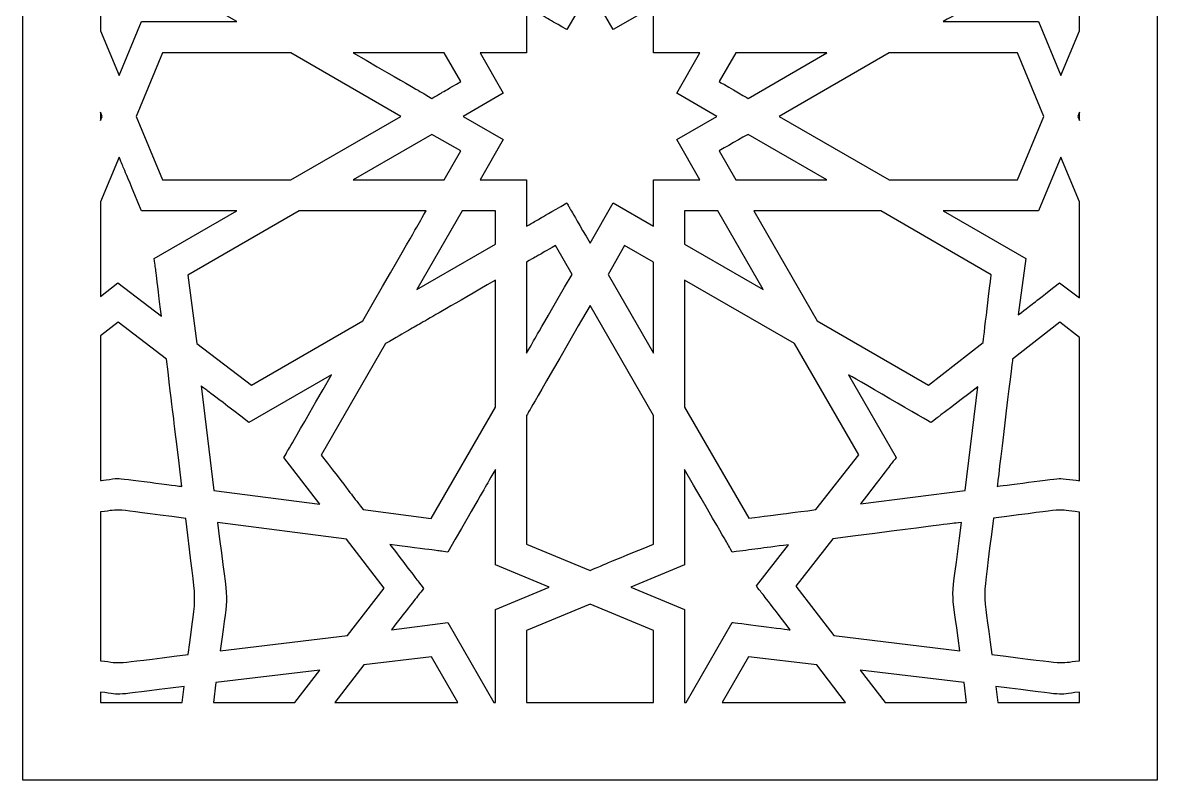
# Model space of a CAD drawing. Header units: millimetres. Extents: x -50 to 50, y -100 to 100.
# Drawn here: x -49.9 to 50.1, y -99.8 to -33.1 of the extents above; entities that cross this region are included whole.
import ezdxf

# ---------------------------------------------------------------- set-up
doc = ezdxf.new("R2010")
doc.units = ezdxf.units.MM
doc.header["$MEASUREMENT"] = 0
doc.layers.add('layer 1', color=7, linetype='Continuous')

msp = doc.modelspace()

# ---------------------------------------------------------------- linework, layer by layer
at = {"layer": 'layer 1', "color": 250}
for points, knots in [([(50.0821, 100.1536), (50.0821, 100.1536), (-49.9181, 100.1536), (-49.9181, 100.1536), (-49.9181, 100.1536), (-49.9181, 100.1536), (-49.9181, -99.8361), (-49.9181, -99.8361), (-49.9181, -99.8361), (-49.9181, -99.8361), (50.0821, -99.8361), (50.0821, -99.8361), (50.0821, -99.8361), (50.0821, -99.8361), (50.0821, 100.1536), (50.0821, 100.1536)], [0, 0, 0, 0, 0.2, 0.2, 0.2, 0.2, 0.4, 0.4, 0.4, 0.4, 0.6, 0.6, 0.6, 0.6, 1, 1, 1, 1]), ([(-43.0513, -25.4695), (-43.0513, -25.4695), (-41.52, -26.6643), (-41.52, -26.6643), (-41.52, -26.6643), (-41.52, -26.6643), (-37.6472, -23.6911), (-37.6472, -23.6911), (-37.6472, -23.6911), (-37.7793, -24.693), (-38.1978, -27.861), (-38.3201, -28.7863), (-38.3201, -28.7863), (-38.3201, -28.7863), (-35.7236, -30.2934), (-35.7175, -30.2969), (-35.7175, -30.2969), (-35.7175, -30.2969), (-35.7175, -30.2902), (-35.7175, -30.2902), (-35.7175, -30.2902), (-35.7175, -30.2902), (-31.0345, -32.9886), (-31.0345, -32.9886), (-31.0345, -32.9886), (-31.0345, -32.9886), (-39.4463, -32.9886), (-39.4463, -32.9886), (-39.4463, -32.9886), (-39.4463, -32.9886), (-41.41, -37.7405), (-41.41, -37.7405), (-41.41, -37.7405), (-41.41, -37.7405), (-43.0513, -33.7852), (-43.0513, -33.7852), (-43.0513, -33.7852), (-43.0513, -33.7852), (-43.0513, -25.4695), (-43.0513, -25.4695)], [0, 0, 0, 0, 0.09090909, 0.09090909, 0.09090909, 0.09090909, 0.18181818, 0.18181818, 0.18181818, 0.18181818, 0.27272727, 0.27272727, 0.27272727, 0.27272727, 0.36363636, 0.36363636, 0.36363636, 0.36363636, 0.45454545, 0.45454545, 0.45454545, 0.45454545, 0.54545455, 0.54545455, 0.54545455, 0.54545455, 0.63636364, 0.63636364, 0.63636364, 0.63636364, 0.72727273, 0.72727273, 0.72727273, 0.72727273, 0.81818182, 0.81818182, 0.81818182, 0.81818182, 1, 1, 1, 1]), ([(43.2153, -33.7852), (43.2153, -33.7852), (41.5742, -37.7405), (41.5742, -37.7405), (41.5742, -37.7405), (41.5742, -37.7405), (39.6102, -32.9886), (39.6102, -32.9886), (39.6102, -32.9886), (39.6102, -32.9886), (31.2053, -32.9886), (31.2053, -32.9886), (31.2053, -32.9886), (33.3019, -31.7757), (32.2809, -32.3656), (35.9022, -30.2764), (35.9022, -30.2764), (35.9022, -30.2764), (35.9022, -30.2831), (35.9022, -30.2831), (35.9022, -30.2831), (37.4639, -29.3797), (38.4842, -28.7863), (38.4842, -28.7863), (38.4842, -28.7863), (38.4842, -28.7863), (37.8248, -23.8217), (37.8248, -23.8217), (37.8248, -23.8217), (37.8248, -23.8217), (41.4641, -26.6643), (41.4641, -26.6643), (41.4641, -26.6643), (41.4641, -26.6643), (43.2153, -25.3185), (43.2153, -25.3185), (43.2153, -25.3185), (43.2153, -25.3185), (43.2153, -33.7852), (43.2153, -33.7852)], [0, 0, 0, 0, 0.09090909, 0.09090909, 0.09090909, 0.09090909, 0.18181818, 0.18181818, 0.18181818, 0.18181818, 0.27272727, 0.27272727, 0.27272727, 0.27272727, 0.36363636, 0.36363636, 0.36363636, 0.36363636, 0.45454545, 0.45454545, 0.45454545, 0.45454545, 0.54545455, 0.54545455, 0.54545455, 0.54545455, 0.63636364, 0.63636364, 0.63636364, 0.63636364, 0.72727273, 0.72727273, 0.72727273, 0.72727273, 0.81818182, 0.81818182, 0.81818182, 0.81818182, 1, 1, 1, 1]), ([(2.1318, -48.9677), (2.1318, -48.9677), (0.0854, -52.5106), (0.0854, -52.5106), (0.0854, -52.5106), (-1.9406, -49.0181), (-1.578, -49.6446), (-1.9678, -48.9677), (-1.9678, -48.9677), (-4.9255, -50.6811), (-4.1532, -50.2355), (-5.5111, -51.0138), (-5.5111, -51.0138), (-5.5111, -51.0138), (-5.5111, -46.9212), (-5.5111, -46.9212), (-5.5111, -46.9212), (-5.5111, -46.9212), (-9.6037, -46.9212), (-9.6037, -46.9212), (-9.6037, -46.9212), (-9.6037, -46.9212), (-7.5572, -43.3779), (-7.5572, -43.3779), (-7.5572, -43.3779), (-7.5572, -43.3779), (-11.1005, -41.3318), (-11.1005, -41.3318), (-11.1005, -41.3318), (-11.1005, -41.3318), (-7.5572, -39.2853), (-7.5572, -39.2853), (-7.5572, -39.2853), (-7.5572, -39.2853), (-9.6037, -35.7353), (-9.6037, -35.7353), (-9.6037, -35.7353), (-9.6037, -35.7353), (-5.5111, -35.7353), (-5.5111, -35.7353), (-5.5111, -35.7353), (-5.5111, -35.7353), (-5.5111, -31.6427), (-5.5111, -31.6427), (-5.5111, -31.6427), (-1.863, -33.7513), (-4.6041, -32.1652), (-1.9678, -33.6892), (-1.9678, -33.6892), (-1.9678, -33.6892), (-1.9607, -33.6892), (-1.9607, -33.6892), (-1.9607, -33.6892), (-1.9607, -33.6892), (0.0854, -30.1459), (0.0854, -30.1459), (0.0854, -30.1459), (0.0854, -30.1459), (2.1318, -33.6892), (2.1318, -33.6892), (2.1318, -33.6892), (2.1318, -33.6892), (5.6748, -31.6427), (5.6748, -31.6427), (5.6748, -31.6427), (5.6748, -31.6427), (5.6748, -35.7353), (5.6748, -35.7353), (5.6748, -35.7353), (5.6748, -35.7353), (9.7674, -35.7353), (9.7674, -35.7353), (9.7674, -35.7353), (9.7674, -35.7353), (7.7213, -39.2853), (7.7213, -39.2853), (7.7213, -39.2853), (7.7213, -39.2853), (11.2646, -41.3318), (11.2646, -41.3318), (11.2646, -41.3318), (11.2646, -41.3318), (7.7213, -43.3779), (7.7213, -43.3779), (7.7213, -43.3779), (7.7213, -43.3779), (9.7674, -46.9212), (9.7674, -46.9212), (9.7674, -46.9212), (9.7674, -46.9212), (5.6748, -46.9212), (5.6748, -46.9212), (5.6748, -46.9212), (5.6748, -46.9212), (5.6748, -51.0138), (5.6748, -51.0138), (5.6748, -51.0138), (5.6748, -51.0138), (2.1318, -48.9677), (2.1318, -48.9677)], [0, 0, 0, 0, 0.03846154, 0.03846154, 0.03846154, 0.03846154, 0.07692308, 0.07692308, 0.07692308, 0.07692308, 0.11538462, 0.11538462, 0.11538462, 0.11538462, 0.15384615, 0.15384615, 0.15384615, 0.15384615, 0.19230769, 0.19230769, 0.19230769, 0.19230769, 0.23076923, 0.23076923, 0.23076923, 0.23076923, 0.26923077, 0.26923077, 0.26923077, 0.26923077, 0.30769231, 0.30769231, 0.30769231, 0.30769231, 0.34615385, 0.34615385, 0.34615385, 0.34615385, 0.38461538, 0.38461538, 0.38461538, 0.38461538, 0.42307692, 0.42307692, 0.42307692, 0.42307692, 0.46153846, 0.46153846, 0.46153846, 0.46153846, 0.5, 0.5, 0.5, 0.5, 0.53846154, 0.53846154, 0.53846154, 0.53846154, 0.57692308, 0.57692308, 0.57692308, 0.57692308, 0.61538462, 0.61538462, 0.61538462, 0.61538462, 0.65384615, 0.65384615, 0.65384615, 0.65384615, 0.69230769, 0.69230769, 0.69230769, 0.69230769, 0.73076923, 0.73076923, 0.73076923, 0.73076923, 0.76923077, 0.76923077, 0.76923077, 0.76923077, 0.80769231, 0.80769231, 0.80769231, 0.80769231, 0.84615385, 0.84615385, 0.84615385, 0.84615385, 0.88461538, 0.88461538, 0.88461538, 0.88461538, 0.92307692, 0.92307692, 0.92307692, 0.92307692, 1, 1, 1, 1]), ([(-26.2829, -35.7353), (-26.2829, -35.7353), (-16.5938, -41.3318), (-16.5938, -41.3318), (-16.5938, -41.3318), (-16.5938, -41.3318), (-26.2829, -46.9212), (-26.2829, -46.9212), (-26.2829, -46.9212), (-26.2829, -46.9212), (-37.6058, -46.9212), (-37.6058, -46.9212), (-37.6058, -46.9212), (-37.6058, -46.9212), (-39.927, -41.3318), (-39.927, -41.3318), (-39.927, -41.3318), (-39.927, -41.3318), (-37.6058, -35.7353), (-37.6058, -35.7353), (-37.6058, -35.7353), (-37.6058, -35.7353), (-26.2829, -35.7353), (-26.2829, -35.7353)], [0, 0, 0, 0, 0.14285714, 0.14285714, 0.14285714, 0.14285714, 0.28571429, 0.28571429, 0.28571429, 0.28571429, 0.42857143, 0.42857143, 0.42857143, 0.42857143, 0.57142857, 0.57142857, 0.57142857, 0.57142857, 0.71428571, 0.71428571, 0.71428571, 0.71428571, 1, 1, 1, 1]), ([(-11.3065, -38.276), (-13.4553, -39.5182), (-12.9208, -39.2088), (-13.8472, -39.7457), (-13.8472, -39.7457), (-15.5881, -38.7417), (-14.2183, -39.533), (-20.7895, -35.7353), (-20.7895, -35.7353), (-20.7895, -35.7353), (-12.7758, -35.7353), (-12.7758, -35.7353), (-12.7758, -35.7353), (-12.7758, -35.7353), (-11.3065, -38.276), (-11.3065, -38.276)], [0, 0, 0, 0, 0.2, 0.2, 0.2, 0.2, 0.4, 0.4, 0.4, 0.4, 0.6, 0.6, 0.6, 0.6, 1, 1, 1, 1]), ([(12.9399, -35.7353), (12.9399, -35.7353), (20.9532, -35.7353), (20.9532, -35.7353), (20.9532, -35.7353), (20.9532, -35.7353), (14.0113, -39.7457), (14.0113, -39.7457), (14.0113, -39.7457), (13.819, -39.6282), (11.666, -38.3889), (11.4702, -38.276), (11.4702, -38.276), (11.4702, -38.276), (12.9399, -35.7353), (12.9399, -35.7353)], [0, 0, 0, 0, 0.2, 0.2, 0.2, 0.2, 0.4, 0.4, 0.4, 0.4, 0.6, 0.6, 0.6, 0.6, 1, 1, 1, 1]), ([(16.758, -41.3318), (16.758, -41.3318), (26.4467, -35.7353), (26.4467, -35.7353), (26.4467, -35.7353), (26.4467, -35.7353), (37.7702, -35.7353), (37.7702, -35.7353), (37.7702, -35.7353), (37.7702, -35.7353), (40.0911, -41.3318), (40.0911, -41.3318), (40.0911, -41.3318), (40.0911, -41.3318), (37.7702, -46.9212), (37.7702, -46.9212), (37.7702, -46.9212), (37.7702, -46.9212), (26.4467, -46.9212), (26.4467, -46.9212), (26.4467, -46.9212), (26.4467, -46.9212), (16.758, -41.3318), (16.758, -41.3318)], [0, 0, 0, 0, 0.14285714, 0.14285714, 0.14285714, 0.14285714, 0.28571429, 0.28571429, 0.28571429, 0.28571429, 0.42857143, 0.42857143, 0.42857143, 0.42857143, 0.57142857, 0.57142857, 0.57142857, 0.57142857, 0.71428571, 0.71428571, 0.71428571, 0.71428571, 1, 1, 1, 1]), ([(-43.0513, -40.9677), (-43.0513, -40.9677), (-42.9002, -41.3318), (-42.9002, -41.3318), (-42.9002, -41.3318), (-42.9002, -41.3318), (-43.0513, -41.6955), (-43.0513, -41.6955), (-43.0513, -41.6955), (-43.0513, -41.6955), (-43.0513, -40.9677), (-43.0513, -40.9677)], [0, 0, 0, 0, 0.25, 0.25, 0.25, 0.25, 0.5, 0.5, 0.5, 0.5, 1, 1, 1, 1]), ([(43.2153, -41.6955), (43.2153, -41.6955), (43.0643, -41.3318), (43.0643, -41.3318), (43.0643, -41.3318), (43.0643, -41.3318), (43.2153, -40.9677), (43.2153, -40.9677), (43.2153, -40.9677), (43.2153, -40.9677), (43.2153, -41.6955), (43.2153, -41.6955)], [0, 0, 0, 0, 0.25, 0.25, 0.25, 0.25, 0.5, 0.5, 0.5, 0.5, 1, 1, 1, 1]), ([(-13.8472, -42.9179), (-13.8472, -42.9179), (-11.3065, -44.3805), (-11.3065, -44.3805), (-11.3065, -44.3805), (-11.3065, -44.3805), (-12.7758, -46.9212), (-12.7758, -46.9212), (-12.7758, -46.9212), (-12.7758, -46.9212), (-20.7895, -46.9212), (-20.7895, -46.9212), (-20.7895, -46.9212), (-20.7895, -46.9212), (-13.8472, -42.9179), (-13.8472, -42.9179)], [0, 0, 0, 0, 0.2, 0.2, 0.2, 0.2, 0.4, 0.4, 0.4, 0.4, 0.6, 0.6, 0.6, 0.6, 1, 1, 1, 1]), ([(11.4702, -44.3805), (11.6621, -44.2701), (13.8194, -43.0244), (14.0113, -42.9179), (14.0113, -42.9179), (14.0113, -42.9179), (20.9532, -46.9212), (20.9532, -46.9212), (20.9532, -46.9212), (20.9532, -46.9212), (12.9399, -46.9212), (12.9399, -46.9212), (12.9399, -46.9212), (12.9399, -46.9212), (11.4702, -44.3805), (11.4702, -44.3805)], [0, 0, 0, 0, 0.2, 0.2, 0.2, 0.2, 0.4, 0.4, 0.4, 0.4, 0.6, 0.6, 0.6, 0.6, 1, 1, 1, 1]), ([(-43.0513, -48.8714), (-43.0513, -48.8714), (-41.41, -44.916), (-41.41, -44.916), (-41.41, -44.916), (-40.8984, -46.1691), (-41.2853, -45.2317), (-39.4463, -49.6679), (-39.4463, -49.6679), (-39.4463, -49.6679), (-31.0345, -49.6679), (-31.0345, -49.6679), (-31.0345, -49.6679), (-31.0345, -49.6679), (-38.3201, -53.8702), (-38.3201, -53.8702), (-38.3201, -53.8702), (-38.1434, -55.2132), (-38.2677, -54.2142), (-37.6953, -58.9312), (-37.6953, -58.9312), (-37.6953, -58.9312), (-41.52, -55.9992), (-41.52, -55.9992), (-41.52, -55.9992), (-41.52, -55.9992), (-43.0513, -57.1937), (-43.0513, -57.1937), (-43.0513, -57.1937), (-43.0513, -57.1937), (-43.0513, -48.8714), (-43.0513, -48.8714)], [0, 0, 0, 0, 0.11111111, 0.11111111, 0.11111111, 0.11111111, 0.22222222, 0.22222222, 0.22222222, 0.22222222, 0.33333333, 0.33333333, 0.33333333, 0.33333333, 0.44444444, 0.44444444, 0.44444444, 0.44444444, 0.55555556, 0.55555556, 0.55555556, 0.55555556, 0.66666667, 0.66666667, 0.66666667, 0.66666667, 0.77777778, 0.77777778, 0.77777778, 0.77777778, 1, 1, 1, 1]), ([(43.2153, -57.338), (43.2153, -57.338), (41.4641, -55.9992), (41.4641, -55.9992), (41.4641, -55.9992), (38.6412, -58.2048), (39.442, -57.5811), (37.8248, -58.8349), (37.8248, -58.8349), (37.8248, -58.8349), (38.4842, -53.8702), (38.4842, -53.8702), (38.4842, -53.8702), (38.4842, -53.8702), (31.2053, -49.6679), (31.2053, -49.6679), (31.2053, -49.6679), (31.2053, -49.6679), (39.6102, -49.6679), (39.6102, -49.6679), (39.6102, -49.6679), (39.6102, -49.6679), (41.5742, -44.916), (41.5742, -44.916), (41.5742, -44.916), (41.5742, -44.916), (43.2153, -48.8714), (43.2153, -48.8714), (43.2153, -48.8714), (43.2153, -48.8714), (43.2153, -57.338), (43.2153, -57.338)], [0, 0, 0, 0, 0.11111111, 0.11111111, 0.11111111, 0.11111111, 0.22222222, 0.22222222, 0.22222222, 0.22222222, 0.33333333, 0.33333333, 0.33333333, 0.33333333, 0.44444444, 0.44444444, 0.44444444, 0.44444444, 0.55555556, 0.55555556, 0.55555556, 0.55555556, 0.66666667, 0.66666667, 0.66666667, 0.66666667, 0.77777778, 0.77777778, 0.77777778, 0.77777778, 1, 1, 1, 1]), ([(-35.3537, -55.3328), (-35.3537, -55.3328), (-25.5412, -49.6679), (-25.5412, -49.6679), (-25.5412, -49.6679), (-25.5412, -49.6679), (-14.3623, -49.6679), (-14.3623, -49.6679), (-14.3623, -49.6679), (-15.4818, -51.6142), (-14.5115, -49.9314), (-19.9517, -59.357), (-19.9517, -59.357), (-19.9517, -59.357), (-29.7641, -65.0151), (-29.7641, -65.0151), (-29.7641, -65.0151), (-29.7641, -65.0151), (-34.564, -61.3346), (-34.564, -61.3346), (-34.564, -61.3346), (-34.564, -61.3346), (-35.3537, -55.3328), (-35.3537, -55.3328)], [0, 0, 0, 0, 0.14285714, 0.14285714, 0.14285714, 0.14285714, 0.28571429, 0.28571429, 0.28571429, 0.28571429, 0.42857143, 0.42857143, 0.42857143, 0.42857143, 0.57142857, 0.57142857, 0.57142857, 0.57142857, 0.71428571, 0.71428571, 0.71428571, 0.71428571, 1, 1, 1, 1]), ([(-15.193, -56.6032), (-15.193, -56.6032), (-11.1898, -49.6679), (-11.1898, -49.6679), (-11.1898, -49.6679), (-11.1898, -49.6679), (-8.2578, -49.6679), (-8.2578, -49.6679), (-8.2578, -49.6679), (-8.2578, -49.6679), (-8.2578, -52.5999), (-8.2578, -52.5999), (-8.2578, -52.5999), (-8.2578, -52.5999), (-15.193, -56.6032), (-15.193, -56.6032)], [0, 0, 0, 0, 0.2, 0.2, 0.2, 0.2, 0.4, 0.4, 0.4, 0.4, 0.6, 0.6, 0.6, 0.6, 1, 1, 1, 1]), ([(8.4215, -52.5999), (8.4215, -52.5999), (8.4215, -49.6679), (8.4215, -49.6679), (8.4215, -49.6679), (8.4215, -49.6679), (11.3538, -49.6679), (11.3538, -49.6679), (11.3538, -49.6679), (11.3538, -49.6679), (15.3571, -56.6032), (15.3571, -56.6032), (15.3571, -56.6032), (15.3571, -56.6032), (8.4215, -52.5999), (8.4215, -52.5999)], [0, 0, 0, 0, 0.2, 0.2, 0.2, 0.2, 0.4, 0.4, 0.4, 0.4, 0.6, 0.6, 0.6, 0.6, 1, 1, 1, 1]), ([(34.7278, -61.2588), (34.7278, -61.2588), (29.9212, -65.0151), (29.9212, -65.0151), (29.9212, -65.0151), (29.9212, -65.0151), (20.1157, -59.357), (20.1157, -59.357), (20.1157, -59.357), (20.1157, -59.357), (14.526, -49.6679), (14.526, -49.6679), (14.526, -49.6679), (14.526, -49.6679), (25.7052, -49.6679), (25.7052, -49.6679), (25.7052, -49.6679), (25.7052, -49.6679), (35.4489, -55.2919), (35.4489, -55.2919), (35.4489, -55.2919), (35.4387, -55.3762), (34.7282, -61.2588), (34.7278, -61.2588)], [0, 0, 0, 0, 0.14285714, 0.14285714, 0.14285714, 0.14285714, 0.28571429, 0.28571429, 0.28571429, 0.28571429, 0.42857143, 0.42857143, 0.42857143, 0.42857143, 0.57142857, 0.57142857, 0.57142857, 0.57142857, 0.71428571, 0.71428571, 0.71428571, 0.71428571, 1, 1, 1, 1]), ([(-5.5111, -62.1997), (-5.5111, -62.1997), (-5.5111, -54.1863), (-5.5111, -54.1863), (-5.5111, -54.1863), (-4.1102, -53.376), (-4.6898, -53.7101), (-2.97, -52.7237), (-2.97, -52.7237), (-2.97, -52.7237), (-1.5007, -55.2573), (-1.5007, -55.2573), (-1.5007, -55.2573), (-5.2758, -61.7908), (-4.4799, -60.4135), (-5.5111, -62.1997)], [0, 0, 0, 0, 0.2, 0.2, 0.2, 0.2, 0.4, 0.4, 0.4, 0.4, 0.6, 0.6, 0.6, 0.6, 1, 1, 1, 1]), ([(1.6718, -55.2573), (1.6718, -55.2573), (3.1341, -52.7237), (3.1341, -52.7237), (3.1341, -52.7237), (3.1341, -52.7237), (5.6748, -54.1863), (5.6748, -54.1863), (5.6748, -54.1863), (5.6748, -54.1863), (5.6748, -62.1997), (5.6748, -62.1997), (5.6748, -62.1997), (5.6748, -62.1997), (1.6718, -55.2573), (1.6718, -55.2573)], [0, 0, 0, 0, 0.2, 0.2, 0.2, 0.2, 0.4, 0.4, 0.4, 0.4, 0.6, 0.6, 0.6, 0.6, 1, 1, 1, 1]), ([(-8.2578, -55.7724), (-8.2578, -55.7724), (-8.2578, -66.9583), (-8.2578, -66.9583), (-8.2578, -66.9583), (-8.2578, -66.9583), (-13.9227, -76.764), (-13.9227, -76.764), (-13.9227, -76.764), (-13.9227, -76.764), (-19.9175, -75.9743), (-19.9175, -75.9743), (-19.9175, -75.9743), (-21.2307, -74.2728), (-20.4743, -75.2566), (-23.6047, -71.1747), (-23.6047, -71.1747), (-23.6047, -71.1747), (-17.9397, -61.3618), (-17.9397, -61.3618), (-17.9397, -61.3618), (-14.1044, -59.1492), (-16.1347, -60.3211), (-8.2578, -55.7724)], [0, 0, 0, 0, 0.14285714, 0.14285714, 0.14285714, 0.14285714, 0.28571429, 0.28571429, 0.28571429, 0.28571429, 0.42857143, 0.42857143, 0.42857143, 0.42857143, 0.57142857, 0.57142857, 0.57142857, 0.57142857, 0.71428571, 0.71428571, 0.71428571, 0.71428571, 1, 1, 1, 1]), ([(8.4215, -55.7724), (8.4215, -55.7724), (18.1039, -61.3618), (18.1039, -61.3618), (18.1039, -61.3618), (18.1039, -61.3618), (23.7621, -71.1677), (23.7621, -71.1677), (23.7621, -71.1677), (23.7621, -71.1677), (19.999, -75.9879), (19.999, -75.9879), (19.999, -75.9879), (15.8112, -76.5263), (17.205, -76.347), (14.0727, -76.7504), (14.0727, -76.7504), (14.0727, -76.7504), (8.4215, -66.9583), (8.4215, -66.9583), (8.4215, -66.9583), (8.4215, -66.9583), (8.4215, -55.7724), (8.4215, -55.7724)], [0, 0, 0, 0, 0.14285714, 0.14285714, 0.14285714, 0.14285714, 0.28571429, 0.28571429, 0.28571429, 0.28571429, 0.42857143, 0.42857143, 0.42857143, 0.42857143, 0.57142857, 0.57142857, 0.57142857, 0.57142857, 0.71428571, 0.71428571, 0.71428571, 0.71428571, 1, 1, 1, 1]), ([(0.0854, -58.0111), (0.0854, -58.0111), (5.6748, -67.6931), (5.6748, -67.6931), (5.6748, -67.6931), (5.6748, -67.6931), (5.6748, -79.0233), (5.6748, -79.0233), (5.6748, -79.0233), (0.4703, -81.1746), (1.5734, -80.7173), (0.0854, -81.3372), (0.0854, -81.3372), (0.0854, -81.3372), (-5.5111, -79.0233), (-5.5111, -79.0233), (-5.5111, -79.0233), (-5.5111, -79.0233), (-5.5111, -67.6931), (-5.5111, -67.6931), (-5.5111, -67.6931), (-5.038, -66.8796), (-5.8346, -68.2568), (0.0854, -58.0111)], [0, 0, 0, 0, 0.14285714, 0.14285714, 0.14285714, 0.14285714, 0.28571429, 0.28571429, 0.28571429, 0.28571429, 0.42857143, 0.42857143, 0.42857143, 0.42857143, 0.57142857, 0.57142857, 0.57142857, 0.57142857, 0.71428571, 0.71428571, 0.71428571, 0.71428571, 1, 1, 1, 1]), ([(-43.0513, -60.682), (-43.0513, -60.682), (-41.5064, -59.4737), (-41.5064, -59.4737), (-41.5064, -59.4737), (-41.5064, -59.4737), (-37.2422, -62.7422), (-37.2422, -62.7422), (-37.2422, -62.7422), (-36.4736, -69.1116), (-36.7764, -66.6055), (-35.8892, -73.9418), (-35.8892, -73.9418), (-35.9926, -73.9284), (-41.3954, -73.2271), (-41.4995, -73.2346), (-41.4995, -73.2346), (-41.5501, -73.2201), (-42.9992, -73.4133), (-43.0513, -73.4198), (-43.0513, -73.4198), (-43.0513, -73.4198), (-43.0513, -60.682), (-43.0513, -60.682)], [0, 0, 0, 0, 0.14285714, 0.14285714, 0.14285714, 0.14285714, 0.28571429, 0.28571429, 0.28571429, 0.28571429, 0.42857143, 0.42857143, 0.42857143, 0.42857143, 0.57142857, 0.57142857, 0.57142857, 0.57142857, 0.71428571, 0.71428571, 0.71428571, 0.71428571, 1, 1, 1, 1]), ([(43.2153, -73.4406), (43.1197, -73.4282), (41.5809, -73.2258), (41.492, -73.2346), (41.492, -73.2346), (41.4278, -73.2218), (36.0356, -73.9267), (35.971, -73.9348), (35.971, -73.9348), (35.989, -73.7853), (37.3024, -62.8639), (37.3235, -62.7147), (37.3235, -62.7147), (37.3235, -62.7147), (41.4782, -59.4737), (41.4782, -59.4737), (41.4782, -59.4737), (41.4782, -59.4737), (43.2153, -60.8058), (43.2153, -60.8058), (43.2153, -60.8058), (43.2153, -60.8058), (43.2153, -73.4406), (43.2153, -73.4406)], [0, 0, 0, 0, 0.14285714, 0.14285714, 0.14285714, 0.14285714, 0.28571429, 0.28571429, 0.28571429, 0.28571429, 0.42857143, 0.42857143, 0.42857143, 0.42857143, 0.57142857, 0.57142857, 0.57142857, 0.57142857, 0.71428571, 0.71428571, 0.71428571, 0.71428571, 1, 1, 1, 1]), ([(-34.1934, -65.0836), (-33.3754, -65.7059), (-34.1049, -65.1478), (-29.977, -68.3111), (-29.977, -68.3111), (-29.977, -68.3111), (-22.6982, -64.1085), (-22.6982, -64.1085), (-22.6982, -64.1085), (-26.9613, -71.5035), (-26.2456, -70.2631), (-26.9008, -71.3941), (-26.9008, -71.3941), (-26.9008, -71.3941), (-23.7421, -75.5075), (-23.7421, -75.5075), (-23.7421, -75.5075), (-23.7421, -75.5075), (-33.0809, -74.3056), (-33.0809, -74.3056), (-33.0809, -74.3056), (-33.0809, -74.3056), (-34.1934, -65.0836), (-34.1934, -65.0836)], [0, 0, 0, 0, 0.14285714, 0.14285714, 0.14285714, 0.14285714, 0.28571429, 0.28571429, 0.28571429, 0.28571429, 0.42857143, 0.42857143, 0.42857143, 0.42857143, 0.57142857, 0.57142857, 0.57142857, 0.57142857, 0.71428571, 0.71428571, 0.71428571, 0.71428571, 1, 1, 1, 1]), ([(33.1622, -74.2921), (33.1622, -74.2921), (23.9268, -75.48), (23.9268, -75.48), (23.9268, -75.48), (26.9872, -71.4943), (26.4407, -72.203), (27.0718, -71.3941), (27.0718, -71.3941), (27.0718, -71.3941), (27.0648, -71.3941), (27.0648, -71.3941), (27.0648, -71.3941), (27.0648, -71.3941), (22.8625, -64.1085), (22.8625, -64.1085), (22.8625, -64.1085), (22.8752, -64.1163), (30.1375, -68.3073), (30.148, -68.3179), (30.148, -68.3179), (31.6819, -67.1298), (29.5568, -68.762), (34.2611, -65.1524), (34.2611, -65.1524), (34.2611, -65.1524), (33.1622, -74.2921), (33.1622, -74.2921)], [0, 0, 0, 0, 0.125, 0.125, 0.125, 0.125, 0.25, 0.25, 0.25, 0.25, 0.375, 0.375, 0.375, 0.375, 0.5, 0.5, 0.5, 0.5, 0.625, 0.625, 0.625, 0.625, 0.75, 0.75, 0.75, 0.75, 1, 1, 1, 1]), ([(-8.2578, -92.9692), (-8.2578, -92.9692), (-8.388, -92.9692), (-8.388, -92.9692), (-8.388, -92.9692), (-8.388, -92.9692), (-12.4601, -85.9172), (-12.4601, -85.9172), (-12.4601, -85.9172), (-12.4601, -85.9172), (-17.4247, -86.5696), (-17.4247, -86.5696), (-17.4247, -86.5696), (-15.1435, -83.64), (-15.3619, -83.9216), (-14.5821, -82.9303), (-14.5821, -82.9303), (-15.4143, -81.8501), (-14.8222, -82.6201), (-17.5482, -79.0713), (-17.5482, -79.0713), (-12.6929, -79.6921), (-13.6888, -79.5623), (-12.4601, -79.7302), (-12.4601, -79.7302), (-8.6938, -73.2137), (-9.537, -74.6749), (-8.2578, -72.4517), (-8.2578, -72.4517), (-8.2578, -72.4517), (-8.2578, -80.8567), (-8.2578, -80.8567), (-8.2578, -80.8567), (-8.2578, -80.8567), (-3.5059, -82.8205), (-3.5059, -82.8205), (-3.5059, -82.8205), (-3.5059, -82.8205), (-8.2578, -84.7912), (-8.2578, -84.7912), (-8.2578, -84.7912), (-8.2578, -84.7912), (-8.2578, -92.9692), (-8.2578, -92.9692)], [0, 0, 0, 0, 0.08333333, 0.08333333, 0.08333333, 0.08333333, 0.16666667, 0.16666667, 0.16666667, 0.16666667, 0.25, 0.25, 0.25, 0.25, 0.33333333, 0.33333333, 0.33333333, 0.33333333, 0.41666667, 0.41666667, 0.41666667, 0.41666667, 0.5, 0.5, 0.5, 0.5, 0.58333333, 0.58333333, 0.58333333, 0.58333333, 0.66666667, 0.66666667, 0.66666667, 0.66666667, 0.75, 0.75, 0.75, 0.75, 0.83333333, 0.83333333, 0.83333333, 0.83333333, 1, 1, 1, 1]), ([(8.4215, -92.9692), (8.4215, -92.9692), (8.4215, -84.7912), (8.4215, -84.7912), (8.4215, -84.7912), (8.4215, -84.7912), (3.67, -82.8205), (3.67, -82.8205), (3.67, -82.8205), (3.67, -82.8205), (8.4215, -80.8567), (8.4215, -80.8567), (8.4215, -80.8567), (8.4215, -80.8567), (8.4215, -72.4517), (8.4215, -72.4517), (8.4215, -72.4517), (13.0267, -80.4312), (11.6939, -78.1294), (12.6242, -79.7302), (12.6242, -79.7302), (14.429, -79.4956), (15.1271, -79.4028), (17.5888, -79.0779), (17.5888, -79.0779), (17.5888, -79.0779), (14.7458, -82.7105), (14.7458, -82.7105), (14.7458, -82.7105), (15.5878, -83.801), (14.9941, -83.0276), (17.719, -86.5832), (17.719, -86.5832), (17.6128, -86.5696), (12.7307, -85.9281), (12.6242, -85.9172), (12.6242, -85.9172), (12.6242, -85.9172), (8.552, -92.9692), (8.552, -92.9692), (8.552, -92.9692), (8.552, -92.9692), (8.4215, -92.9692), (8.4215, -92.9692)], [0, 0, 0, 0, 0.08333333, 0.08333333, 0.08333333, 0.08333333, 0.16666667, 0.16666667, 0.16666667, 0.16666667, 0.25, 0.25, 0.25, 0.25, 0.33333333, 0.33333333, 0.33333333, 0.33333333, 0.41666667, 0.41666667, 0.41666667, 0.41666667, 0.5, 0.5, 0.5, 0.5, 0.58333333, 0.58333333, 0.58333333, 0.58333333, 0.66666667, 0.66666667, 0.66666667, 0.66666667, 0.75, 0.75, 0.75, 0.75, 0.83333333, 0.83333333, 0.83333333, 0.83333333, 1, 1, 1, 1]), ([(-35.3332, -88.7603), (-42.4656, -89.6225), (-40.9347, -89.5526), (-43.0513, -89.2958), (-43.0513, -89.2958), (-43.0513, -89.2958), (-43.0513, -76.1939), (-43.0513, -76.1939), (-43.0513, -76.1939), (-41.0651, -75.9393), (-42.5389, -75.8617), (-35.553, -76.757), (-35.553, -76.757), (-34.531, -85.2691), (-34.5375, -82.5775), (-35.3332, -88.7603)], [0, 0, 0, 0, 0.2, 0.2, 0.2, 0.2, 0.4, 0.4, 0.4, 0.4, 0.6, 0.6, 0.6, 0.6, 1, 1, 1, 1]), ([(43.2153, -89.2958), (41.1067, -89.5515), (42.635, -89.6232), (35.4972, -88.7603), (35.4972, -88.7603), (34.6622, -82.309), (34.6311, -85.0484), (35.6344, -76.7432), (35.6344, -76.7432), (42.5129, -75.8644), (40.9998, -75.9322), (43.2153, -76.2147), (43.2153, -76.2147), (43.2153, -76.2147), (43.2153, -89.2958), (43.2153, -89.2958)], [0, 0, 0, 0, 0.2, 0.2, 0.2, 0.2, 0.4, 0.4, 0.4, 0.4, 0.6, 0.6, 0.6, 0.6, 1, 1, 1, 1]), ([(-32.5177, -88.4237), (-31.7395, -82.3408), (-31.7188, -85.6565), (-32.7444, -77.1143), (-32.7444, -77.1143), (-32.7444, -77.1143), (-21.3867, -78.577), (-21.3867, -78.577), (-21.3867, -78.577), (-21.3867, -78.577), (-18.0566, -82.9166), (-18.0566, -82.9166), (-18.0566, -82.9166), (-18.0566, -82.9166), (-21.3045, -87.0778), (-21.3045, -87.0778), (-21.3045, -87.0778), (-21.3045, -87.0778), (-32.5177, -88.4237), (-32.5177, -88.4237)], [0, 0, 0, 0, 0.16666667, 0.16666667, 0.16666667, 0.16666667, 0.33333333, 0.33333333, 0.33333333, 0.33333333, 0.5, 0.5, 0.5, 0.5, 0.66666667, 0.66666667, 0.66666667, 0.66666667, 1, 1, 1, 1]), ([(21.5646, -87.0846), (21.5646, -87.0846), (18.2203, -82.7242), (18.2203, -82.7242), (18.2203, -82.7242), (18.2203, -82.7242), (21.4754, -78.5632), (21.4754, -78.5632), (21.4754, -78.5632), (32.9484, -77.0883), (31.2237, -77.3088), (32.826, -77.1073), (32.826, -77.1073), (31.8456, -85.2571), (31.8449, -81.8998), (32.6817, -88.4237), (32.6817, -88.4237), (32.6817, -88.4237), (21.5646, -87.0846), (21.5646, -87.0846)], [0, 0, 0, 0, 0.16666667, 0.16666667, 0.16666667, 0.16666667, 0.33333333, 0.33333333, 0.33333333, 0.33333333, 0.5, 0.5, 0.5, 0.5, 0.66666667, 0.66666667, 0.66666667, 0.66666667, 1, 1, 1, 1]), ([(5.6748, -92.9692), (5.6748, -92.9692), (-5.5111, -92.9692), (-5.5111, -92.9692), (-5.5111, -92.9692), (-5.5111, -92.9692), (-5.5111, -86.6246), (-5.5111, -86.6246), (-5.5111, -86.6246), (-5.5111, -86.6246), (0.0854, -84.3103), (0.0854, -84.3103), (0.0854, -84.3103), (0.0854, -84.3103), (5.6748, -86.6246), (5.6748, -86.6246), (5.6748, -86.6246), (5.6748, -86.6246), (5.6748, -92.9692), (5.6748, -92.9692)], [0, 0, 0, 0, 0.16666667, 0.16666667, 0.16666667, 0.16666667, 0.33333333, 0.33333333, 0.33333333, 0.33333333, 0.5, 0.5, 0.5, 0.5, 0.66666667, 0.66666667, 0.66666667, 0.66666667, 1, 1, 1, 1]), ([(-22.4168, -92.9692), (-22.4168, -92.9692), (-19.8418, -89.6666), (-19.8418, -89.6666), (-19.8418, -89.6666), (-19.8418, -89.6666), (-13.8814, -88.9525), (-13.8814, -88.9525), (-13.8814, -88.9525), (-13.8814, -88.9525), (-11.5605, -92.9692), (-11.5605, -92.9692), (-11.5605, -92.9692), (-11.5605, -92.9692), (-22.4168, -92.9692), (-22.4168, -92.9692)], [0, 0, 0, 0, 0.2, 0.2, 0.2, 0.2, 0.4, 0.4, 0.4, 0.4, 0.6, 0.6, 0.6, 0.6, 1, 1, 1, 1]), ([(11.7246, -92.9692), (11.7246, -92.9692), (14.0455, -88.9525), (14.0455, -88.9525), (14.0455, -88.9525), (14.0455, -88.9525), (20.0882, -89.6732), (20.0882, -89.6732), (20.0882, -89.6732), (20.0882, -89.6732), (22.6152, -92.9692), (22.6152, -92.9692), (22.6152, -92.9692), (22.6152, -92.9692), (11.7246, -92.9692), (11.7246, -92.9692)], [0, 0, 0, 0, 0.2, 0.2, 0.2, 0.2, 0.4, 0.4, 0.4, 0.4, 0.6, 0.6, 0.6, 0.6, 1, 1, 1, 1]), ([(-25.9187, -92.9692), (-25.9187, -92.9692), (-33.1083, -92.9692), (-33.1083, -92.9692), (-33.1083, -92.9692), (-33.1083, -92.9692), (-32.8816, -91.2322), (-32.8816, -91.2322), (-32.8816, -91.2322), (-32.8816, -91.2322), (-23.7421, -90.1333), (-23.7421, -90.1333), (-23.7421, -90.1333), (-23.7421, -90.1333), (-25.9187, -92.9692), (-25.9187, -92.9692)], [0, 0, 0, 0, 0.2, 0.2, 0.2, 0.2, 0.4, 0.4, 0.4, 0.4, 0.6, 0.6, 0.6, 0.6, 1, 1, 1, 1]), ([(26.083, -92.9692), (26.083, -92.9692), (23.906, -90.1333), (23.906, -90.1333), (23.906, -90.1333), (23.906, -90.1333), (33.0458, -91.2322), (33.0458, -91.2322), (33.0458, -91.2322), (33.0458, -91.2322), (33.2722, -92.9692), (33.2722, -92.9692), (33.2722, -92.9692), (33.2722, -92.9692), (26.083, -92.9692), (26.083, -92.9692)], [0, 0, 0, 0, 0.2, 0.2, 0.2, 0.2, 0.4, 0.4, 0.4, 0.4, 0.6, 0.6, 0.6, 0.6, 1, 1, 1, 1]), ([(-35.8688, -92.9692), (-35.8688, -92.9692), (-43.0513, -92.9692), (-43.0513, -92.9692), (-43.0513, -92.9692), (-43.0513, -92.9692), (-43.0513, -92.063), (-43.0513, -92.063), (-43.0513, -92.063), (-40.811, -92.3287), (-42.6166, -92.4016), (-35.6902, -91.5755), (-35.6902, -91.5755), (-35.6902, -91.5755), (-35.8688, -92.9692), (-35.8688, -92.9692)], [0, 0, 0, 0, 0.2, 0.2, 0.2, 0.2, 0.4, 0.4, 0.4, 0.4, 0.6, 0.6, 0.6, 0.6, 1, 1, 1, 1]), ([(43.2153, -92.9692), (43.2153, -92.9692), (36.0398, -92.9692), (36.0398, -92.9692), (36.0398, -92.9692), (36.0398, -92.9692), (35.8609, -91.5755), (35.8609, -91.5755), (35.8609, -91.5755), (42.7161, -92.3939), (40.8795, -92.3409), (43.2153, -92.063), (43.2153, -92.063), (43.2153, -92.063), (43.2153, -92.9692), (43.2153, -92.9692)], [0, 0, 0, 0, 0.2, 0.2, 0.2, 0.2, 0.4, 0.4, 0.4, 0.4, 0.6, 0.6, 0.6, 0.6, 1, 1, 1, 1])]:
    msp.add_open_spline(points, degree=3, knots=knots, dxfattribs=at)

doc.saveas('drawing.dxf')
